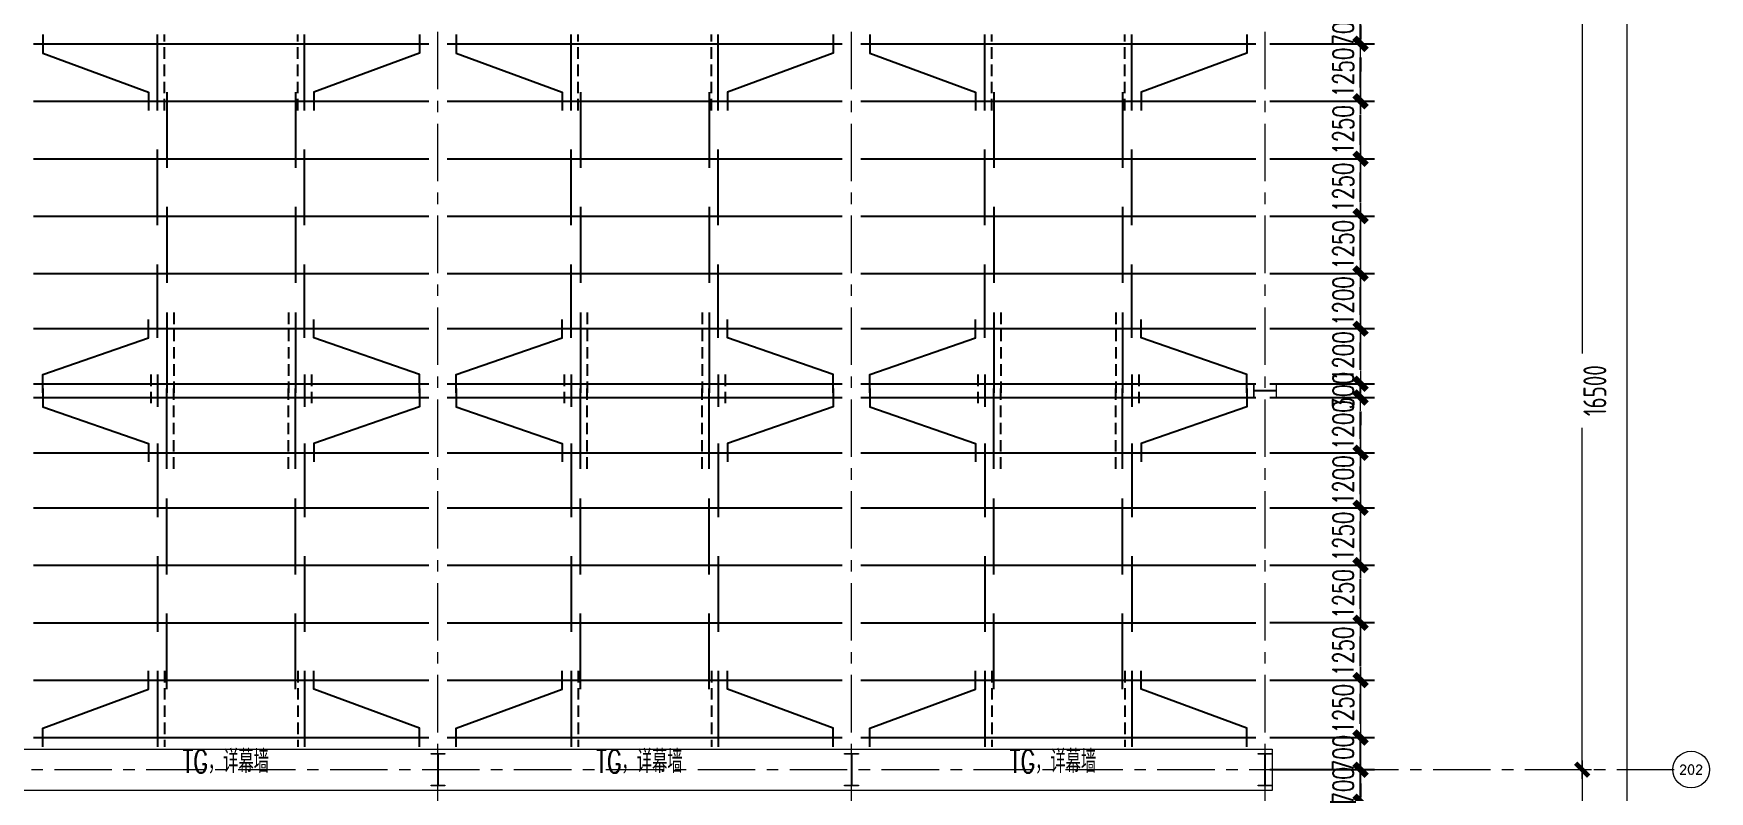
# Model space of a CAD drawing. Extents: x -1201378 to 2367219, y -619313 to 244905.
# Drawn here: x 2289442 to 2325911, y -48073 to -31573 of the extents above; entities that cross this region are included whole.
import ezdxf
from ezdxf.enums import TextEntityAlignment as Align

# ---------------------------------------------------------------- set-up
doc = ezdxf.new("R2010")
doc.units = 0
doc.header["$LTSCALE"] = 1000
doc.linetypes.add('CENTER', pattern=[2, 1.25, -0.25, 0.25, -0.25])
doc.linetypes.add('DASHED', pattern=[0.75, 0.5, -0.25])
doc.layers.get('0').update_dxf_attribs({"linetype": 'CONTINUOUS'})
doc.layers.get('Defpoints').update_dxf_attribs({"linetype": 'CONTINUOUS'})
for name, color, linetype, lineweight in [('S-axis', 111, 'CONTINUOUS', 0), ('S-col', 2, 'CONTINUOUS', 0), ('S-dim', 81, 'CONTINUOUS', 0), ('S-dote', 5, 'CENTER', 0), ('THIN', 7, 'CONTINUOUS', 0), ('梁', 4, 'CONTINUOUS', 18)]:
    doc.layers.add(name, color=color, linetype=linetype, lineweight=lineweight)
doc.layers.add('S-SHAPE', color=51, linetype='CONTINUOUS')
doc.styles.add('_TCH_AXIS', font='COMPLEX', dxfattribs={"bigfont": 'GBCBIG'})
doc.styles.add('SS1', font='tj-romans1.shx', dxfattribs={"width": 0.7, "bigfont": 'tj-hztxt1.shx'})
doc.styles.add('TSSD_Dimension', font='tssdeng.shx', dxfattribs={"width": 0.7, "bigfont": 'hztxt.shx'})
doc.styles.add('TSSD_Rein', font='tj-romans1.shx', dxfattribs={"width": 0.7, "bigfont": 'tj-hztxt.shx'})
doc.dimstyles.new('S-150-ARCHI', dxfattribs={"dimscale": 150, "dimtxt": 3, "dimasz": 2, "dimexe": 2, "dimexo": 2, "dimgap": 1, "dimtad": 1, "dimdec": 0, "dimzin": 0, "dimdsep": 46, "dimtxsty": 'SS1', "dimblk1": 'TT', "dimblk2": 'TT', "dimsah": 1, "dimcen": 1, "dimclrd": 256, "dimclre": 256, "dimclrt": 256, "dimadec": 0, "dimazin": 0, "dimtfac": 1, "dimtdec": 0, "dimtix": 1, "dimtmove": 2, "dimatfit": 0, "dimldrblk": 'TT', "dimfxl": 2, "dimtolj": 1, "dimtzin": 0, "dimarcsym": 0})
doc.dimstyles.new('TSSD_200_200', dxfattribs={"dimtxt": 500, "dimasz": 200, "dimexe": 200, "dimexo": 500, "dimgap": 200, "dimtad": 1, "dimdec": 0, "dimzin": 0, "dimdsep": 46, "dimtxsty": 'TSSD_Dimension', "dimblk": 'ARCHTICK', "dimcen": 0, "dimdle": 200, "dimclrt": 7, "dimadec": 0, "dimazin": 0, "dimtfac": 1, "dimtdec": 0, "dimtix": 1, "dimtmove": 2, "dimatfit": 3, "dimfxl": 1, "dimtolj": 1, "dimtzin": 0, "dimarcsym": 0})

# ---------------------------------------------------------------- blocks, each defined once
blk = doc.blocks.new('_ArchTick')
at = {"color": 0, "linetype": 'ByBlock', "const_width": 0.5}
blk.add_lwpolyline([(-0.71, -0.71), (0.71, 0.71)], dxfattribs=at)
blk = doc.blocks.new('*D89')
at = {"layer": 'Defpoints', "color": 0, "transparency": 16777216}
for p in [(-77874, -231098), (-77874, -247598), (-76858, -247598)]:
    blk.add_point(p, dxfattribs=at)
at = {"layer": 'S-axis', "color": 0, "lineweight": -2, "transparency": 16777216}
for p, q in [((-77374, -231098), (-76658, -231098)), ((-76858, -230898), (-76858, -238542)), ((-76858, -247798), (-76858, -240154)), ((-77374, -247598), (-76658, -247598))]:
    blk.add_line(p, q, dxfattribs=at)
at = {"layer": 'S-axis', "color": 0, "lineweight": -2, "transparency": 16777216, "xscale": 200, "yscale": 200, "zscale": 200}
for p, rotation in [((-76858, -231098), 90), ((-76858, -247598), 270)]:
    blk.add_blockref('_ArchTick', p, dxfattribs=dict(at, rotation=rotation))
at = {"layer": 'S-axis', "color": 7, "transparency": 16777216, "insert": (-76583, -239348), "char_height": 500, "attachment_point": 5, "rotation": 90, "style": 'TSSD_Dimension'}
blk.add_mtext('\\A1;16500', dxfattribs=at)
blk = doc.blocks.new('*D90')
at = {"layer": 'Defpoints', "color": 0, "transparency": 16777216}
for p in [(-77874, -247598), (-77874, -264098), (-76858, -264098)]:
    blk.add_point(p, dxfattribs=at)
at = {"layer": 'S-axis', "color": 0, "lineweight": -2, "transparency": 16777216}
for p, q in [((-77374, -247598), (-76658, -247598)), ((-76858, -247398), (-76858, -255042)), ((-76858, -264298), (-76858, -256654)), ((-77374, -264098), (-76658, -264098))]:
    blk.add_line(p, q, dxfattribs=at)
at = {"layer": 'S-axis', "color": 0, "lineweight": -2, "transparency": 16777216, "xscale": 200, "yscale": 200, "zscale": 200}
for p, rotation in [((-76858, -247598), 90), ((-76858, -264098), 270)]:
    blk.add_blockref('_ArchTick', p, dxfattribs=dict(at, rotation=rotation))
at = {"layer": 'S-axis', "color": 7, "transparency": 16777216, "insert": (-76583, -255848), "char_height": 500, "attachment_point": 5, "rotation": 90, "style": 'TSSD_Dimension'}
blk.add_mtext('\\A1;16500', dxfattribs=at)
blk = doc.blocks.new('*D113')
at = {"layer": 'Defpoints', "color": 0, "transparency": 16777216}
for p in [(-77774, -180948), (-77774, -264748), (-75879, -264748)]:
    blk.add_point(p, dxfattribs=at)
at = {"layer": 'S-axis', "color": 0, "lineweight": -2, "transparency": 16777216}
for p, q in [((-75879, -180748), (-75879, -222015)), ((-77274, -180948), (-75679, -180948)), ((-75879, -264948), (-75879, -223681)), ((-77274, -264748), (-75679, -264748))]:
    blk.add_line(p, q, dxfattribs=at)
at = {"layer": 'S-axis', "color": 0, "lineweight": -2, "transparency": 16777216, "xscale": 200, "yscale": 200, "zscale": 200}
for p, rotation in [((-75879, -180948), 90), ((-75879, -264748), 270)]:
    blk.add_blockref('_ArchTick', p, dxfattribs=dict(at, rotation=rotation))
at = {"layer": 'S-axis', "color": 7, "transparency": 16777216, "insert": (-75604, -222848), "char_height": 500, "attachment_point": 5, "rotation": 90, "style": 'TSSD_Dimension'}
blk.add_mtext('\\A1;83800', dxfattribs=at)
blk = doc.blocks.new('nt66')
at = {"layer": 'S-col'}
blk.add_lwpolyline([(-195790, 766820), (-195490, 766820), (-195490, 766808), (-195636, 766808), (-195636, 766132), (-195490, 766132), (-195490, 766120), (-195790, 766120), (-195790, 766132), (-195644, 766132), (-195644, 766808), (-195790, 766808)], close=True, dxfattribs=at)
blk = doc.blocks.new('33333')
for p in [(48786, -109900), (57786, -109900), (66786, -109900)]:
    blk.add_blockref('nt66', p)
blk = doc.blocks.new('TT')
blk.add_line((-0.97, 0), (0.97, 0))
at = {"const_width": 0.45}
blk.add_lwpolyline([(-0.44, -0.44), (0.44, 0.44)], dxfattribs=at)
blk = doc.blocks.new('*D3740')
at = {"layer": 'Defpoints', "color": 0, "transparency": 16777216}
for p in [(2316042, -48298), (2318318, -48298), (2316042, -49548)]:
    blk.add_point(p, dxfattribs=at)
at = {"layer": 'S-dim', "lineweight": -2, "transparency": 16777216}
for p, q in [((2316342, -48298), (2318618, -48298)), ((2318318, -49248), (2318318, -48598)), ((2316342, -49548), (2318618, -49548))]:
    blk.add_line(p, q, dxfattribs=at)
at = {"layer": 'S-dim', "lineweight": -2, "transparency": 16777216, "xscale": 300, "yscale": 300, "zscale": 300}
for p, rotation in [((2318318, -48298), 90), ((2318318, -49548), 270)]:
    blk.add_blockref('TT', p, dxfattribs=dict(at, rotation=rotation))
at = {"layer": 'S-dim', "transparency": 16777216, "insert": (2317943, -48923), "char_height": 450, "attachment_point": 5, "rotation": 90, "style": 'SS1'}
blk.add_mtext('\\A1;1250', dxfattribs=at)
blk = doc.blocks.new('*D3741')
at = {"layer": 'Defpoints', "color": 0, "transparency": 16777216}
for p in [(2316042, -47598), (2318318, -47598), (2316042, -48298)]:
    blk.add_point(p, dxfattribs=at)
at = {"layer": 'S-dim', "lineweight": -2, "transparency": 16777216}
for p, q in [((2318318, -47298), (2318318, -46998)), ((2316342, -47598), (2318618, -47598)), ((2318318, -48298), (2318318, -47598)), ((2316342, -48298), (2318618, -48298)), ((2318318, -48598), (2318318, -48898))]:
    blk.add_line(p, q, dxfattribs=at)
at = {"layer": 'S-dim', "lineweight": -2, "transparency": 16777216, "xscale": 300, "yscale": 300, "zscale": 300}
for p, rotation in [((2318318, -47598), 270), ((2318318, -48298), 90)]:
    blk.add_blockref('TT', p, dxfattribs=dict(at, rotation=rotation))
at = {"layer": 'S-dim', "transparency": 16777216, "insert": (2317943, -47948), "char_height": 450, "attachment_point": 5, "rotation": 90, "style": 'SS1'}
blk.add_mtext('\\A1;700', dxfattribs=at)
blk = doc.blocks.new('*D5228')
at = {"layer": 'Defpoints', "color": 0, "transparency": 16777216}
for p in [(2316042, -46898), (2318318, -46898), (2316242, -47598)]:
    blk.add_point(p, dxfattribs=at)
at = {"layer": 'S-dim', "lineweight": -2, "transparency": 16777216}
for p, q in [((2318318, -46598), (2318318, -46298)), ((2316342, -46898), (2318618, -46898)), ((2318318, -47598), (2318318, -46898)), ((2316542, -47598), (2318618, -47598)), ((2318318, -47898), (2318318, -48198))]:
    blk.add_line(p, q, dxfattribs=at)
at = {"layer": 'S-dim', "lineweight": -2, "transparency": 16777216, "xscale": 300, "yscale": 300, "zscale": 300}
for p, rotation in [((2318318, -46898), 270), ((2318318, -47598), 90)]:
    blk.add_blockref('TT', p, dxfattribs=dict(at, rotation=rotation))
at = {"layer": 'S-dim', "transparency": 16777216, "insert": (2317943, -47248), "char_height": 450, "attachment_point": 5, "rotation": 90, "style": 'SS1'}
blk.add_mtext('\\A1;700', dxfattribs=at)
blk = doc.blocks.new('*D5229')
at = {"layer": 'Defpoints', "color": 0, "transparency": 16777216}
for p in [(2316042, -45648), (2318318, -45648), (2316042, -46898)]:
    blk.add_point(p, dxfattribs=at)
at = {"layer": 'S-dim', "lineweight": -2, "transparency": 16777216}
for p, q in [((2316342, -45648), (2318618, -45648)), ((2318318, -46598), (2318318, -45948)), ((2316342, -46898), (2318618, -46898))]:
    blk.add_line(p, q, dxfattribs=at)
at = {"layer": 'S-dim', "lineweight": -2, "transparency": 16777216, "xscale": 300, "yscale": 300, "zscale": 300}
for p, rotation in [((2318318, -45648), 90), ((2318318, -46898), 270)]:
    blk.add_blockref('TT', p, dxfattribs=dict(at, rotation=rotation))
at = {"layer": 'S-dim', "transparency": 16777216, "insert": (2317943, -46273), "char_height": 450, "attachment_point": 5, "rotation": 90, "style": 'SS1'}
blk.add_mtext('\\A1;1250', dxfattribs=at)
blk = doc.blocks.new('*D5230')
at = {"layer": 'Defpoints', "color": 0, "transparency": 16777216}
for p in [(2316042, -44398), (2318318, -44398), (2316042, -45648)]:
    blk.add_point(p, dxfattribs=at)
at = {"layer": 'S-dim', "lineweight": -2, "transparency": 16777216}
for p, q in [((2316342, -44398), (2318618, -44398)), ((2318318, -45348), (2318318, -44698)), ((2316342, -45648), (2318618, -45648))]:
    blk.add_line(p, q, dxfattribs=at)
at = {"layer": 'S-dim', "lineweight": -2, "transparency": 16777216, "xscale": 300, "yscale": 300, "zscale": 300}
for p, rotation in [((2318318, -44398), 90), ((2318318, -45648), 270)]:
    blk.add_blockref('TT', p, dxfattribs=dict(at, rotation=rotation))
at = {"layer": 'S-dim', "transparency": 16777216, "insert": (2317943, -45023), "char_height": 450, "attachment_point": 5, "rotation": 90, "style": 'SS1'}
blk.add_mtext('\\A1;1250', dxfattribs=at)
blk = doc.blocks.new('*D5231')
at = {"layer": 'Defpoints', "color": 0, "transparency": 16777216}
for p in [(2316042, -43148), (2318318, -43148), (2316042, -44398)]:
    blk.add_point(p, dxfattribs=at)
at = {"layer": 'S-dim', "lineweight": -2, "transparency": 16777216}
for p, q in [((2316342, -43148), (2318618, -43148)), ((2318318, -44098), (2318318, -43448)), ((2316342, -44398), (2318618, -44398))]:
    blk.add_line(p, q, dxfattribs=at)
at = {"layer": 'S-dim', "lineweight": -2, "transparency": 16777216, "xscale": 300, "yscale": 300, "zscale": 300}
for p, rotation in [((2318318, -43148), 90), ((2318318, -44398), 270)]:
    blk.add_blockref('TT', p, dxfattribs=dict(at, rotation=rotation))
at = {"layer": 'S-dim', "transparency": 16777216, "insert": (2317943, -43773), "char_height": 450, "attachment_point": 5, "rotation": 90, "style": 'SS1'}
blk.add_mtext('\\A1;1250', dxfattribs=at)
blk = doc.blocks.new('*D5232')
at = {"layer": 'Defpoints', "color": 0, "transparency": 16777216}
for p in [(2316042, -41898), (2318318, -41898), (2316042, -43148)]:
    blk.add_point(p, dxfattribs=at)
at = {"layer": 'S-dim', "lineweight": -2, "transparency": 16777216}
for p, q in [((2316342, -41898), (2318618, -41898)), ((2318318, -42848), (2318318, -42198)), ((2316342, -43148), (2318618, -43148))]:
    blk.add_line(p, q, dxfattribs=at)
at = {"layer": 'S-dim', "lineweight": -2, "transparency": 16777216, "xscale": 300, "yscale": 300, "zscale": 300}
for p, rotation in [((2318318, -41898), 90), ((2318318, -43148), 270)]:
    blk.add_blockref('TT', p, dxfattribs=dict(at, rotation=rotation))
at = {"layer": 'S-dim', "transparency": 16777216, "insert": (2317943, -42523), "char_height": 450, "attachment_point": 5, "rotation": 90, "style": 'SS1'}
blk.add_mtext('\\A1;1250', dxfattribs=at)
blk = doc.blocks.new('*D5233')
at = {"layer": 'Defpoints', "color": 0, "transparency": 16777216}
for p in [(2316042, -40698), (2318318, -40698), (2316042, -41898)]:
    blk.add_point(p, dxfattribs=at)
at = {"layer": 'S-dim', "lineweight": -2, "transparency": 16777216}
for p, q in [((2316342, -40698), (2318618, -40698)), ((2318318, -41598), (2318318, -40998)), ((2316342, -41898), (2318618, -41898))]:
    blk.add_line(p, q, dxfattribs=at)
at = {"layer": 'S-dim', "lineweight": -2, "transparency": 16777216, "xscale": 300, "yscale": 300, "zscale": 300}
for p, rotation in [((2318318, -40698), 90), ((2318318, -41898), 270)]:
    blk.add_blockref('TT', p, dxfattribs=dict(at, rotation=rotation))
at = {"layer": 'S-dim', "transparency": 16777216, "insert": (2317943, -41298), "char_height": 450, "attachment_point": 5, "rotation": 90, "style": 'SS1'}
blk.add_mtext('\\A1;1200', dxfattribs=at)
blk = doc.blocks.new('*D5234')
at = {"layer": 'Defpoints', "color": 0, "transparency": 16777216}
for p in [(2316042, -39498), (2318318, -39498), (2316042, -40698)]:
    blk.add_point(p, dxfattribs=at)
at = {"layer": 'S-dim', "lineweight": -2, "transparency": 16777216}
for p, q in [((2316342, -39498), (2318618, -39498)), ((2318318, -40398), (2318318, -39798)), ((2316342, -40698), (2318618, -40698))]:
    blk.add_line(p, q, dxfattribs=at)
at = {"layer": 'S-dim', "lineweight": -2, "transparency": 16777216, "xscale": 300, "yscale": 300, "zscale": 300}
for p, rotation in [((2318318, -39498), 90), ((2318318, -40698), 270)]:
    blk.add_blockref('TT', p, dxfattribs=dict(at, rotation=rotation))
at = {"layer": 'S-dim', "transparency": 16777216, "insert": (2317943, -40098), "char_height": 450, "attachment_point": 5, "rotation": 90, "style": 'SS1'}
blk.add_mtext('\\A1;1200', dxfattribs=at)
blk = doc.blocks.new('*D5235')
at = {"layer": 'Defpoints', "color": 0, "transparency": 16777216}
for p in [(2316042, -39198), (2318318, -39198), (2316042, -39498)]:
    blk.add_point(p, dxfattribs=at)
at = {"layer": 'S-dim', "lineweight": -2, "transparency": 16777216}
for p, q in [((2318318, -38898), (2318318, -38598)), ((2316342, -39198), (2318618, -39198)), ((2318318, -39498), (2318318, -39198)), ((2316342, -39498), (2318618, -39498)), ((2318318, -39798), (2318318, -40098))]:
    blk.add_line(p, q, dxfattribs=at)
at = {"layer": 'S-dim', "lineweight": -2, "transparency": 16777216, "xscale": 300, "yscale": 300, "zscale": 300}
for p, rotation in [((2318318, -39198), 270), ((2318318, -39498), 90)]:
    blk.add_blockref('TT', p, dxfattribs=dict(at, rotation=rotation))
at = {"layer": 'S-dim', "transparency": 16777216, "insert": (2317943, -39348), "char_height": 450, "attachment_point": 5, "rotation": 90, "style": 'SS1'}
blk.add_mtext('\\A1;300', dxfattribs=at)
blk = doc.blocks.new('*D5236')
at = {"layer": 'Defpoints', "color": 0, "transparency": 16777216}
for p in [(2316042, -37998), (2318318, -37998), (2316042, -39198)]:
    blk.add_point(p, dxfattribs=at)
at = {"layer": 'S-dim', "lineweight": -2, "transparency": 16777216}
for p, q in [((2316342, -37998), (2318618, -37998)), ((2318318, -38898), (2318318, -38298)), ((2316342, -39198), (2318618, -39198))]:
    blk.add_line(p, q, dxfattribs=at)
at = {"layer": 'S-dim', "lineweight": -2, "transparency": 16777216, "xscale": 300, "yscale": 300, "zscale": 300}
for p, rotation in [((2318318, -37998), 90), ((2318318, -39198), 270)]:
    blk.add_blockref('TT', p, dxfattribs=dict(at, rotation=rotation))
at = {"layer": 'S-dim', "transparency": 16777216, "insert": (2317943, -38598), "char_height": 450, "attachment_point": 5, "rotation": 90, "style": 'SS1'}
blk.add_mtext('\\A1;1200', dxfattribs=at)
blk = doc.blocks.new('*D5237')
at = {"layer": 'Defpoints', "color": 0, "transparency": 16777216}
for p in [(2316042, -36798), (2318318, -36798), (2316042, -37998)]:
    blk.add_point(p, dxfattribs=at)
at = {"layer": 'S-dim', "lineweight": -2, "transparency": 16777216}
for p, q in [((2316342, -36798), (2318618, -36798)), ((2318318, -37698), (2318318, -37098)), ((2316342, -37998), (2318618, -37998))]:
    blk.add_line(p, q, dxfattribs=at)
at = {"layer": 'S-dim', "lineweight": -2, "transparency": 16777216, "xscale": 300, "yscale": 300, "zscale": 300}
for p, rotation in [((2318318, -36798), 90), ((2318318, -37998), 270)]:
    blk.add_blockref('TT', p, dxfattribs=dict(at, rotation=rotation))
at = {"layer": 'S-dim', "transparency": 16777216, "insert": (2317943, -37398), "char_height": 450, "attachment_point": 5, "rotation": 90, "style": 'SS1'}
blk.add_mtext('\\A1;1200', dxfattribs=at)
blk = doc.blocks.new('*D5238')
at = {"layer": 'Defpoints', "color": 0, "transparency": 16777216}
for p in [(2316042, -35548), (2318318, -35548), (2316042, -36798)]:
    blk.add_point(p, dxfattribs=at)
at = {"layer": 'S-dim', "lineweight": -2, "transparency": 16777216}
for p, q in [((2316342, -35548), (2318618, -35548)), ((2318318, -36498), (2318318, -35848)), ((2316342, -36798), (2318618, -36798))]:
    blk.add_line(p, q, dxfattribs=at)
at = {"layer": 'S-dim', "lineweight": -2, "transparency": 16777216, "xscale": 300, "yscale": 300, "zscale": 300}
for p, rotation in [((2318318, -35548), 90), ((2318318, -36798), 270)]:
    blk.add_blockref('TT', p, dxfattribs=dict(at, rotation=rotation))
at = {"layer": 'S-dim', "transparency": 16777216, "insert": (2317943, -36173), "char_height": 450, "attachment_point": 5, "rotation": 90, "style": 'SS1'}
blk.add_mtext('\\A1;1250', dxfattribs=at)
blk = doc.blocks.new('*D5239')
at = {"layer": 'Defpoints', "color": 0, "transparency": 16777216}
for p in [(2316042, -34298), (2318318, -34298), (2316042, -35548)]:
    blk.add_point(p, dxfattribs=at)
at = {"layer": 'S-dim', "lineweight": -2, "transparency": 16777216}
for p, q in [((2316342, -34298), (2318618, -34298)), ((2318318, -35248), (2318318, -34598)), ((2316342, -35548), (2318618, -35548))]:
    blk.add_line(p, q, dxfattribs=at)
at = {"layer": 'S-dim', "lineweight": -2, "transparency": 16777216, "xscale": 300, "yscale": 300, "zscale": 300}
for p, rotation in [((2318318, -34298), 90), ((2318318, -35548), 270)]:
    blk.add_blockref('TT', p, dxfattribs=dict(at, rotation=rotation))
at = {"layer": 'S-dim', "transparency": 16777216, "insert": (2317943, -34923), "char_height": 450, "attachment_point": 5, "rotation": 90, "style": 'SS1'}
blk.add_mtext('\\A1;1250', dxfattribs=at)
blk = doc.blocks.new('*D5240')
at = {"layer": 'Defpoints', "color": 0, "transparency": 16777216}
for p in [(2316042, -33048), (2318318, -33048), (2316042, -34298)]:
    blk.add_point(p, dxfattribs=at)
at = {"layer": 'S-dim', "lineweight": -2, "transparency": 16777216}
for p, q in [((2316342, -33048), (2318618, -33048)), ((2318318, -33998), (2318318, -33348)), ((2316342, -34298), (2318618, -34298))]:
    blk.add_line(p, q, dxfattribs=at)
at = {"layer": 'S-dim', "lineweight": -2, "transparency": 16777216, "xscale": 300, "yscale": 300, "zscale": 300}
for p, rotation in [((2318318, -33048), 90), ((2318318, -34298), 270)]:
    blk.add_blockref('TT', p, dxfattribs=dict(at, rotation=rotation))
at = {"layer": 'S-dim', "transparency": 16777216, "insert": (2317943, -33673), "char_height": 450, "attachment_point": 5, "rotation": 90, "style": 'SS1'}
blk.add_mtext('\\A1;1250', dxfattribs=at)
blk = doc.blocks.new('*D5241')
at = {"layer": 'Defpoints', "color": 0, "transparency": 16777216}
for p in [(2316042, -31798), (2318318, -31798), (2316042, -33048)]:
    blk.add_point(p, dxfattribs=at)
at = {"layer": 'S-dim', "lineweight": -2, "transparency": 16777216}
for p, q in [((2316342, -31798), (2318618, -31798)), ((2318318, -32748), (2318318, -32098)), ((2316342, -33048), (2318618, -33048))]:
    blk.add_line(p, q, dxfattribs=at)
at = {"layer": 'S-dim', "lineweight": -2, "transparency": 16777216, "xscale": 300, "yscale": 300, "zscale": 300}
for p, rotation in [((2318318, -31798), 90), ((2318318, -33048), 270)]:
    blk.add_blockref('TT', p, dxfattribs=dict(at, rotation=rotation))
at = {"layer": 'S-dim', "transparency": 16777216, "insert": (2317943, -32423), "char_height": 450, "attachment_point": 5, "rotation": 90, "style": 'SS1'}
blk.add_mtext('\\A1;1250', dxfattribs=at)
blk = doc.blocks.new('*D5242')
at = {"layer": 'Defpoints', "color": 0, "transparency": 16777216}
for p in [(2316042, -31098), (2318318, -31098), (2316042, -31798)]:
    blk.add_point(p, dxfattribs=at)
at = {"layer": 'S-dim', "lineweight": -2, "transparency": 16777216}
for p, q in [((2318318, -30798), (2318318, -30498)), ((2316342, -31098), (2318618, -31098)), ((2318318, -31798), (2318318, -31098)), ((2316342, -31798), (2318618, -31798)), ((2318318, -32098), (2318318, -32398))]:
    blk.add_line(p, q, dxfattribs=at)
at = {"layer": 'S-dim', "lineweight": -2, "transparency": 16777216, "xscale": 300, "yscale": 300, "zscale": 300}
for p, rotation in [((2318318, -31098), 270), ((2318318, -31798), 90)]:
    blk.add_blockref('TT', p, dxfattribs=dict(at, rotation=rotation))
at = {"layer": 'S-dim', "transparency": 16777216, "insert": (2317943, -31448), "char_height": 450, "attachment_point": 5, "rotation": 90, "style": 'SS1'}
blk.add_mtext('\\A1;700', dxfattribs=at)
blk = doc.blocks.new('*D5243')
at = {"layer": 'Defpoints', "color": 0, "transparency": 16777216}
for p in [(2316042, -30398), (2318318, -30398), (2316242, -31098)]:
    blk.add_point(p, dxfattribs=at)
at = {"layer": 'S-dim', "lineweight": -2, "transparency": 16777216}
for p, q in [((2318318, -30098), (2318318, -29798)), ((2316342, -30398), (2318618, -30398)), ((2318318, -31098), (2318318, -30398)), ((2316542, -31098), (2318618, -31098)), ((2318318, -31398), (2318318, -31698))]:
    blk.add_line(p, q, dxfattribs=at)
at = {"layer": 'S-dim', "lineweight": -2, "transparency": 16777216, "xscale": 300, "yscale": 300, "zscale": 300}
for p, rotation in [((2318318, -30398), 270), ((2318318, -31098), 90)]:
    blk.add_blockref('TT', p, dxfattribs=dict(at, rotation=rotation))
at = {"layer": 'S-dim', "transparency": 16777216, "insert": (2317943, -30748), "char_height": 450, "attachment_point": 5, "rotation": 90, "style": 'SS1'}
blk.add_mtext('\\A1;700', dxfattribs=at)
blk = doc.blocks.new('2#轴网')
at = {"layer": 'S-axis'}
blk.add_circle((-74489.2, -247597), 400, dxfattribs=at)
at = {"layer": 'S-dote'}
for p, q in [((-101758.5, -270787), (-101758.5, -175298.2)), ((-92758.5, -270787), (-92758.5, -175298.2)), ((-83758.5, -270787), (-83758.5, -175298.2)), ((-74854.3, -247598.2), (-251154.3, -247598.2))]:
    blk.add_line(p, q, dxfattribs=at)
at = {"layer": 'S-axis', "style": '_TCH_AXIS'}
blk.add_text('202', height=202.97, dxfattribs=at).set_placement((-74750.1, -247698.5), (-74228.2, -247698.5), align=Align.FIT)
at = {"layer": 'S-axis'}
for base, p1, p2, picture, middle in [((-75878.8, -264748.2), (-77774.3, -180948.2), (-77774.3, -264748.2), '*D113', (-75603.8, -222848.2)), ((-76858.5, -247598.2), (-77874.3, -231098.2), (-77874.3, -247598.2), '*D89', (-76583.5, -239348.2)), ((-76858.5, -264098.2), (-77874.3, -247598.2), (-77874.3, -264098.2), '*D90', (-76583.5, -255848.2))]:
    dim = blk.add_linear_dim(base=base, p1=p1, p2=p2, angle=270, dimstyle='TSSD_200_200', dxfattribs=at)
    dim.commit()
    dim.dimension.update_dxf_attribs({"geometry": picture, "text_midpoint": middle, "dimtype": 161})

msp = doc.modelspace()

# ---------------------------------------------------------------- linework, layer by layer
at = {"layer": 'S-col'}
msp.add_lwpolyline([(2316491.5, -39498.2), (2316491.5, -39198.2), (2316479.5, -39198.2), (2316479.5, -39344.2), (2316003.5, -39344.2), (2316003.5, -39198.2), (2315991.5, -39198.2), (2315991.5, -39498.2), (2316003.5, -39498.2), (2316003.5, -39352.2), (2316479.5, -39352.2), (2316479.5, -39498.2)], close=True, dxfattribs=at)
at = {"layer": 'S-SHAPE'}
for p, q in [((2292141.5, -33248.2), (2292141.5, -31598.2)), ((2295341.5, -33248.2), (2295341.5, -31598.2)), ((2301141.5, -33248.2), (2301141.5, -31598.2)), ((2304341.5, -33248.2), (2304341.5, -31598.2)), ((2310141.5, -33248.2), (2310141.5, -31598.2)), ((2313341.5, -33248.2), (2313341.5, -31598.2)), ((2289441.5, -31798.2), (2298041.5, -31798.2)), ((2298441.5, -31798.2), (2307041.5, -31798.2)), ((2307441.5, -31798.2), (2316041.5, -31798.2)), ((2289441.5, -33048.2), (2298041.5, -33048.2)), ((2292341.5, -32848.2), (2292341.5, -34498.2)), ((2295141.5, -32848.2), (2295141.5, -34498.2)), ((2298441.5, -33048.2), (2307041.5, -33048.2)), ((2301341.5, -32848.2), (2301341.5, -34498.2)), ((2304141.5, -32848.2), (2304141.5, -34498.2)), ((2307441.5, -33048.2), (2316041.5, -33048.2)), ((2310341.5, -32848.2), (2310341.5, -34498.2)), ((2313141.5, -32848.2), (2313141.5, -34498.2)), ((2292141.5, -35748.2), (2292141.5, -34098.2)), ((2295341.5, -35748.2), (2295341.5, -34098.2)), ((2301141.5, -35748.2), (2301141.5, -34098.2)), ((2304341.5, -35748.2), (2304341.5, -34098.2)), ((2310141.5, -35748.2), (2310141.5, -34098.2)), ((2313341.5, -35748.2), (2313341.5, -34098.2)), ((2289441.5, -34298.2), (2298041.5, -34298.2)), ((2298441.5, -34298.2), (2307041.5, -34298.2)), ((2307441.5, -34298.2), (2316041.5, -34298.2)), ((2292341.5, -35348.2), (2292341.5, -36998.2)), ((2295141.5, -35348.2), (2295141.5, -36998.2)), ((2301341.5, -35348.2), (2301341.5, -36998.2)), ((2304141.5, -35348.2), (2304141.5, -36998.2)), ((2310341.5, -35348.2), (2310341.5, -36998.2)), ((2313141.5, -35348.2), (2313141.5, -36998.2)), ((2289441.5, -35548.2), (2298041.5, -35548.2)), ((2298441.5, -35548.2), (2307041.5, -35548.2)), ((2307441.5, -35548.2), (2316041.5, -35548.2)), ((2289441.5, -36798.2), (2298041.5, -36798.2)), ((2292141.5, -38198.2), (2292141.5, -36598.2)), ((2295341.5, -38198.2), (2295341.5, -36598.2)), ((2298441.5, -36798.2), (2307041.5, -36798.2)), ((2301141.5, -38198.2), (2301141.5, -36598.2)), ((2304341.5, -38198.2), (2304341.5, -36598.2)), ((2307441.5, -36798.2), (2316041.5, -36798.2)), ((2310141.5, -38198.2), (2310141.5, -36598.2)), ((2313341.5, -38198.2), (2313341.5, -36598.2)), ((2292341.5, -37648.2), (2292341.5, -39398.2)), ((2295141.5, -37648.2), (2295141.5, -39398.2)), ((2301341.5, -37648.2), (2301341.5, -39398.2)), ((2304141.5, -37648.2), (2304141.5, -39398.2)), ((2310341.5, -37648.2), (2310341.5, -39398.2)), ((2313141.5, -37648.2), (2313141.5, -39398.2)), ((2289441.5, -37998.2), (2298041.5, -37998.2)), ((2298441.5, -37998.2), (2307041.5, -37998.2)), ((2307441.5, -37998.2), (2316041.5, -37998.2)), ((2292141.5, -38998.2), (2292141.5, -39698.2)), ((2295341.5, -38998.2), (2295341.5, -39698.2)), ((2301141.5, -38998.2), (2301141.5, -39698.2)), ((2304341.5, -38998.2), (2304341.5, -39698.2)), ((2310141.5, -38998.2), (2310141.5, -39698.2)), ((2313341.5, -38998.2), (2313341.5, -39698.2)), ((2289441.5, -39198.2), (2298041.5, -39198.2)), ((2292341.5, -41048.2), (2292341.5, -39298.2)), ((2295141.5, -41048.2), (2295141.5, -39298.2)), ((2298441.5, -39198.2), (2307041.5, -39198.2)), ((2301341.5, -41048.2), (2301341.5, -39298.2)), ((2304141.5, -41048.2), (2304141.5, -39298.2)), ((2307441.5, -39198.2), (2316041.5, -39198.2)), ((2310341.5, -41048.2), (2310341.5, -39298.2)), ((2313141.5, -41048.2), (2313141.5, -39298.2)), ((2289441.5, -39498.2), (2298041.5, -39498.2)), ((2298441.5, -39498.2), (2307041.5, -39498.2)), ((2307441.5, -39498.2), (2316041.5, -39498.2)), ((2289441.5, -40698.2), (2298041.5, -40698.2)), ((2292141.5, -40498.2), (2292141.5, -42098.2)), ((2295341.5, -40498.2), (2295341.5, -42098.2)), ((2298441.5, -40698.2), (2307041.5, -40698.2)), ((2301141.5, -40498.2), (2301141.5, -42098.2)), ((2304341.5, -40498.2), (2304341.5, -42098.2)), ((2307441.5, -40698.2), (2316041.5, -40698.2)), ((2310141.5, -40498.2), (2310141.5, -42098.2)), ((2313341.5, -40498.2), (2313341.5, -42098.2)), ((2289441.5, -41898.2), (2298041.5, -41898.2)), ((2292341.5, -43348.2), (2292341.5, -41698.2)), ((2295141.5, -43348.2), (2295141.5, -41698.2)), ((2298441.5, -41898.2), (2307041.5, -41898.2)), ((2301341.5, -43348.2), (2301341.5, -41698.2)), ((2304141.5, -43348.2), (2304141.5, -41698.2)), ((2307441.5, -41898.2), (2316041.5, -41898.2)), ((2310341.5, -43348.2), (2310341.5, -41698.2)), ((2313141.5, -43348.2), (2313141.5, -41698.2)), ((2292141.5, -42948.2), (2292141.5, -44598.2)), ((2295341.5, -42948.2), (2295341.5, -44598.2)), ((2301141.5, -42948.2), (2301141.5, -44598.2)), ((2304341.5, -42948.2), (2304341.5, -44598.2)), ((2310141.5, -42948.2), (2310141.5, -44598.2)), ((2313341.5, -42948.2), (2313341.5, -44598.2)), ((2289441.5, -43148.2), (2298041.5, -43148.2)), ((2298441.5, -43148.2), (2307041.5, -43148.2)), ((2307441.5, -43148.2), (2316041.5, -43148.2)), ((2289441.5, -44398.2), (2298041.5, -44398.2)), ((2292341.5, -45848.2), (2292341.5, -44198.2)), ((2295141.5, -45848.2), (2295141.5, -44198.2)), ((2298441.5, -44398.2), (2307041.5, -44398.2)), ((2301341.5, -45848.2), (2301341.5, -44198.2)), ((2304141.5, -45848.2), (2304141.5, -44198.2)), ((2307441.5, -44398.2), (2316041.5, -44398.2)), ((2310341.5, -45848.2), (2310341.5, -44198.2)), ((2313141.5, -45848.2), (2313141.5, -44198.2)), ((2292141.5, -45448.2), (2292141.5, -47098.2)), ((2295341.5, -45448.2), (2295341.5, -47098.2)), ((2301141.5, -45448.2), (2301141.5, -47098.2)), ((2304341.5, -45448.2), (2304341.5, -47098.2)), ((2310141.5, -45448.2), (2310141.5, -47098.2)), ((2313341.5, -45448.2), (2313341.5, -47098.2)), ((2289441.5, -45648.2), (2298041.5, -45648.2)), ((2298441.5, -45648.2), (2307041.5, -45648.2)), ((2307441.5, -45648.2), (2316041.5, -45648.2)), ((2289441.5, -46898.2), (2298041.5, -46898.2)), ((2298441.5, -46898.2), (2307041.5, -46898.2)), ((2307441.5, -46898.2), (2316041.5, -46898.2))]:
    msp.add_line(p, q, dxfattribs=at)
at = {"layer": 'S-SHAPE', "linetype": 'DASHED', "ltscale": 0.5}
for p, q in [((2292291.5, -33248.2), (2292291.5, -31598.2)), ((2295191.5, -33248.2), (2295191.5, -31598.2)), ((2301291.5, -33248.2), (2301291.5, -31598.2)), ((2304191.5, -33248.2), (2304191.5, -31598.2)), ((2310291.5, -33248.2), (2310291.5, -31598.2)), ((2313191.5, -33248.2), (2313191.5, -31598.2)), ((2292491.5, -37648.2), (2292491.5, -39398.2)), ((2294991.5, -37648.2), (2294991.5, -39398.2)), ((2301491.5, -37648.2), (2301491.5, -39398.2)), ((2303991.5, -37648.2), (2303991.5, -39398.2)), ((2310491.5, -37648.2), (2310491.5, -39398.2)), ((2312991.5, -37648.2), (2312991.5, -39398.2)), ((2291991.5, -38998.2), (2291991.5, -39698.2)), ((2295491.5, -38998.2), (2295491.5, -39698.2)), ((2300991.5, -38998.2), (2300991.5, -39698.2)), ((2304491.5, -38998.2), (2304491.5, -39698.2)), ((2309991.5, -38998.2), (2309991.5, -39698.2)), ((2313491.5, -38998.2), (2313491.5, -39698.2)), ((2292491.5, -41048.2), (2292491.5, -39298.2)), ((2294991.5, -41048.2), (2294991.5, -39298.2)), ((2301491.5, -41048.2), (2301491.5, -39298.2)), ((2303991.5, -41048.2), (2303991.5, -39298.2)), ((2310491.5, -41048.2), (2310491.5, -39298.2)), ((2312991.5, -41048.2), (2312991.5, -39298.2)), ((2292291.5, -45448.2), (2292291.5, -47098.2)), ((2295191.5, -45448.2), (2295191.5, -47098.2)), ((2301291.5, -45448.2), (2301291.5, -47098.2)), ((2304191.5, -45448.2), (2304191.5, -47098.2)), ((2310291.5, -45448.2), (2310291.5, -47098.2)), ((2313191.5, -45448.2), (2313191.5, -47098.2))]:
    msp.add_line(p, q, dxfattribs=at)
at = {"layer": 'S-SHAPE'}
for points in [[(2289641.5, -31598.2), (2289641.5, -31998.2), (2291941.5, -32848.2), (2291941.5, -33248.2)], [(2297841.5, -31598.2), (2297841.5, -31998.2), (2295541.5, -32848.2), (2295541.5, -33248.2)], [(2298641.5, -31598.2), (2298641.5, -31998.2), (2300941.5, -32848.2), (2300941.5, -33248.2)], [(2306841.5, -31598.2), (2306841.5, -31998.2), (2304541.5, -32848.2), (2304541.5, -33248.2)], [(2307641.5, -31598.2), (2307641.5, -31998.2), (2309941.5, -32848.2), (2309941.5, -33248.2)], [(2315841.5, -31598.2), (2315841.5, -31998.2), (2313541.5, -32848.2), (2313541.5, -33248.2)], [(2289641.5, -39398.2), (2289641.5, -38998.2), (2291941.5, -38198.2), (2291941.5, -37798.2)], [(2297841.5, -39398.2), (2297841.5, -38998.2), (2295541.5, -38198.2), (2295541.5, -37798.2)], [(2298641.5, -39398.2), (2298641.5, -38998.2), (2300941.5, -38198.2), (2300941.5, -37798.2)], [(2306841.5, -39398.2), (2306841.5, -38998.2), (2304541.5, -38198.2), (2304541.5, -37798.2)], [(2307641.5, -39398.2), (2307641.5, -38998.2), (2309941.5, -38198.2), (2309941.5, -37798.2)], [(2315841.5, -39398.2), (2315841.5, -38998.2), (2313541.5, -38198.2), (2313541.5, -37798.2)], [(2289641.5, -39298.2), (2289641.5, -39698.2), (2291941.5, -40498.2), (2291941.5, -40898.2)], [(2297841.5, -39298.2), (2297841.5, -39698.2), (2295541.5, -40498.2), (2295541.5, -40898.2)], [(2298641.5, -39298.2), (2298641.5, -39698.2), (2300941.5, -40498.2), (2300941.5, -40898.2)], [(2306841.5, -39298.2), (2306841.5, -39698.2), (2304541.5, -40498.2), (2304541.5, -40898.2)], [(2307641.5, -39298.2), (2307641.5, -39698.2), (2309941.5, -40498.2), (2309941.5, -40898.2)], [(2315841.5, -39298.2), (2315841.5, -39698.2), (2313541.5, -40498.2), (2313541.5, -40898.2)], [(2289641.5, -47098.2), (2289641.5, -46698.2), (2291941.5, -45848.2), (2291941.5, -45448.2)], [(2297841.5, -47098.2), (2297841.5, -46698.2), (2295541.5, -45848.2), (2295541.5, -45448.2)], [(2298641.5, -47098.2), (2298641.5, -46698.2), (2300941.5, -45848.2), (2300941.5, -45448.2)], [(2306841.5, -47098.2), (2306841.5, -46698.2), (2304541.5, -45848.2), (2304541.5, -45448.2)], [(2307641.5, -47098.2), (2307641.5, -46698.2), (2309941.5, -45848.2), (2309941.5, -45448.2)], [(2315841.5, -47098.2), (2315841.5, -46698.2), (2313541.5, -45848.2), (2313541.5, -45448.2)]]:
    msp.add_lwpolyline(points, dxfattribs=at)
at = {"layer": '梁'}
msp.add_lwpolyline([(2159791.5, -47148.2), (2316391.5, -47148.2), (2316391.5, -48048.2), (2159791.5, -48048.2)], close=True, dxfattribs=at)

# ---------------------------------------------------------------- block references
at = {"layer": 'S-axis'}
msp.add_blockref('2#轴网', (2400000, 200000), dxfattribs=at)
at = {"layer": 'S-col'}
msp.add_blockref('33333', (2445095.7, -704168.2), dxfattribs=at)

# ---------------------------------------------------------------- texts
at = {"layer": 'THIN', "style": 'TSSD_Rein', "width": 0.7}
for p in [(2293623.4, -47819.1), (2302623.4, -47819.1), (2311623.4, -47819.1)]:
    msp.add_text('TG，详幕墙', height=500, dxfattribs=at).set_placement(p, align=Align.BOTTOM_CENTER)

# ---------------------------------------------------------------- dimensions: what is measured, and where the dimension line sits
at = {"layer": 'S-dim'}
for base, p1, p2, picture, middle in [((2318317.8, -30398.2), (2316241.5, -31098.2), (2316041.5, -30398.2), '*D5243', (2317942.8, -30748.2)), ((2318317.8, -31098.2), (2316041.5, -31798.2), (2316041.5, -31098.2), '*D5242', (2317942.8, -31448.2)), ((2318317.8, -31798.2), (2316041.5, -33048.2), (2316041.5, -31798.2), '*D5241', (2317942.8, -32423.2)), ((2318317.8, -33048.2), (2316041.5, -34298.2), (2316041.5, -33048.2), '*D5240', (2317942.8, -33673.2)), ((2318317.8, -34298.2), (2316041.5, -35548.2), (2316041.5, -34298.2), '*D5239', (2317942.8, -34923.2)), ((2318317.8, -35548.2), (2316041.5, -36798.2), (2316041.5, -35548.2), '*D5238', (2317942.8, -36173.2)), ((2318317.8, -36798.2), (2316041.5, -37998.2), (2316041.5, -36798.2), '*D5237', (2317942.8, -37398.2)), ((2318317.8, -37998.2), (2316041.5, -39198.2), (2316041.5, -37998.2), '*D5236', (2317942.8, -38598.2)), ((2318317.8, -39198.2), (2316041.5, -39498.2), (2316041.5, -39198.2), '*D5235', (2317942.8, -39348.2)), ((2318317.8, -39498.2), (2316041.5, -40698.2), (2316041.5, -39498.2), '*D5234', (2317942.8, -40098.2)), ((2318317.8, -40698.2), (2316041.5, -41898.2), (2316041.5, -40698.2), '*D5233', (2317942.8, -41298.2)), ((2318317.8, -41898.2), (2316041.5, -43148.2), (2316041.5, -41898.2), '*D5232', (2317942.8, -42523.2)), ((2318317.8, -43148.2), (2316041.5, -44398.2), (2316041.5, -43148.2), '*D5231', (2317942.8, -43773.2)), ((2318317.8, -44398.2), (2316041.5, -45648.2), (2316041.5, -44398.2), '*D5230', (2317942.8, -45023.2)), ((2318317.8, -45648.2), (2316041.5, -46898.2), (2316041.5, -45648.2), '*D5229', (2317942.8, -46273.2)), ((2318317.8, -46898.2), (2316241.5, -47598.2), (2316041.5, -46898.2), '*D5228', (2317942.8, -47248.2)), ((2318317.8, -47598.2), (2316041.5, -48298.2), (2316041.5, -47598.2), '*D3741', (2317942.8, -47948.2)), ((2318317.8, -48298.2), (2316041.5, -49548.2), (2316041.5, -48298.2), '*D3740', (2317942.8, -48923.2))]:
    dim = msp.add_linear_dim(base=base, p1=p1, p2=p2, angle=90, dimstyle='S-150-ARCHI', dxfattribs=at)
    dim.commit()
    dim.dimension.update_dxf_attribs({"geometry": picture, "text_midpoint": middle})

doc.saveas('drawing.dxf')
